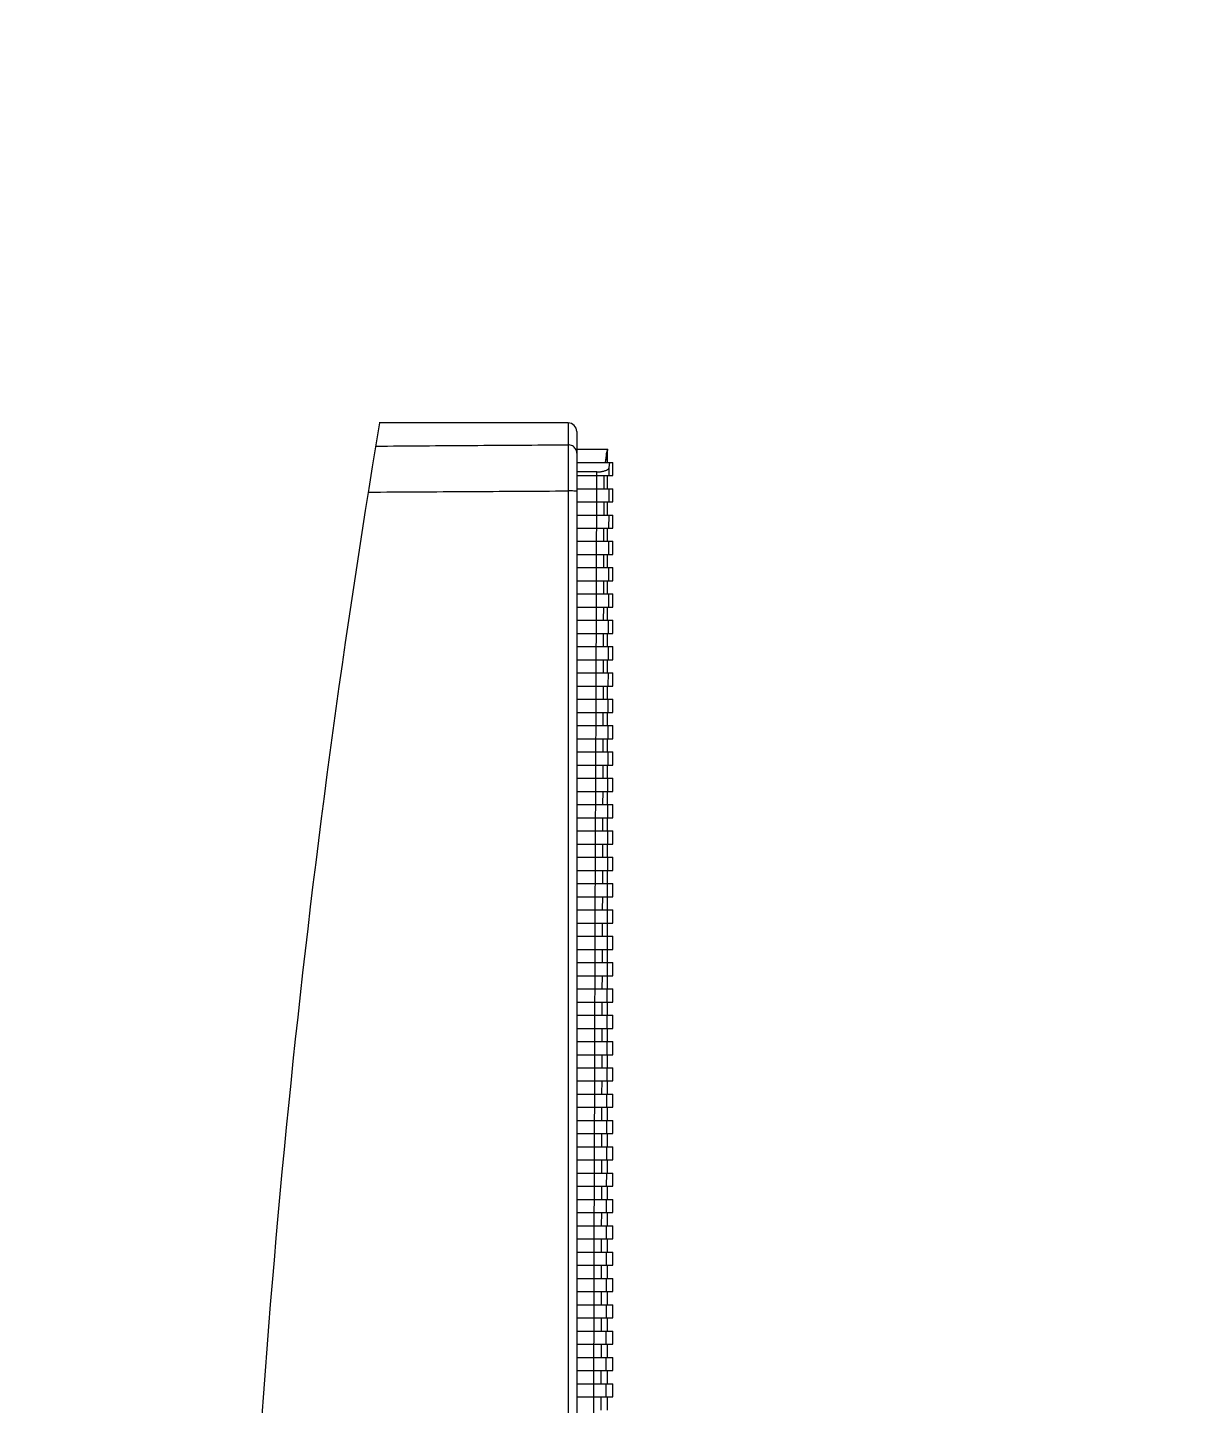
# Model space of a CAD drawing. Header units: metres. Extents: x 1628 to 1845, y 824 to 931.
# Drawn here: x 1655.3946 to 1655.5269, y 914.4333 to 914.5901 of the extents above; entities that cross this region are included whole.
import ezdxf

# ---------------------------------------------------------------- set-up
doc = ezdxf.new("R2010")
doc.units = ezdxf.units.M
doc.header["$LTSCALE"] = 0.15
doc.layers.get('0').update_dxf_attribs({"lineweight": 0, "plot": 0})
doc.layers.get('Defpoints').update_dxf_attribs({"lineweight": 0})
doc.layers.add('Alvenaria', color=170, linetype='Continuous', lineweight=0)
doc.layers.add('hidrosanitário', color=26, linetype='Continuous', lineweight=0)
doc.styles.get("Standard").update_dxf_attribs({"font": 'arial.ttf'})
doc.dimstyles.new('Lunardi', dxfattribs={"dimtxt": 0.1, "dimasz": 0.05, "dimexe": 0, "dimexo": 0.05, "dimgap": 0.05, "dimtad": 0, "dimzin": 9, "dimtxsty": 'Standard', "dimblk": 'OBLIQUE', "dimcen": 0, "dimse1": 1, "dimse2": 1, "dimclrd": 1, "dimclre": 1, "dimclrt": 1, "dimadec": 0, "dimazin": 0, "dimtfac": 1, "dimtmove": 1, "dimatfit": 2, "dimldrblk": 'OBLIQUE', "dimfxl": 1, "dimarcsym": 0})

# ---------------------------------------------------------------- blocks, each defined once
blk = doc.blocks.new('_Oblique')
at = {"color": 0, "linetype": 'ByBlock', "lineweight": -2}
blk.add_line((-0.5, -0.5), (0.5, 0.5), dxfattribs=at)
blk = doc.blocks.new('*D89')
at = {"layer": 'Alvenaria', "color": 1, "lineweight": -2, "ltscale": 10}
for p, q in [((1661.73836, 914.69914), (1661.73836, 914.88433)), ((1661.73836, 914.79173), (1661.99364, 914.77623)), ((1661.99364, 914.77623), (1661.99364, 914.67623))]:
    blk.add_line(p, q, dxfattribs=at)
at = {"layer": 'Defpoints', "color": 0, "ltscale": 10}
for p in [(1641.75704, 914.88433), (1661.73836, 914.88433), (1656.40704, 914.69914)]:
    blk.add_point(p, dxfattribs=at)
at = {"layer": 'Alvenaria', "color": 1, "lineweight": -2, "ltscale": 10, "xscale": 0.05, "yscale": 0.05, "zscale": 0.05}
for p, rotation in [((1661.73836, 914.88433), 90), ((1661.73836, 914.69914), 270)]:
    blk.add_blockref('_Oblique', p, dxfattribs=dict(at, rotation=rotation))
at = {"layer": 'Alvenaria', "color": 1, "ltscale": 10, "insert": (1661.99364, 914.49625), "char_height": 0.1, "attachment_point": 5, "rotation": 90}
blk.add_mtext('0,19', dxfattribs=at)

msp = doc.modelspace()

# ---------------------------------------------------------------- linework, layer by layer
at = {"layer": 'hidrosanitário', "linetype": 'Continuous'}
for p, q in [((1655.45618, 914.54509), (1655.43466, 914.54509)), ((1655.45618, 914.54509), (1655.45618, 914.54259)), ((1655.45718, 914.54409), (1655.45718, 914.34509)), ((1655.45718, 914.54209), (1655.46068, 914.54209)), ((1655.46068, 914.54059), (1655.46068, 914.54209)), ((1655.45718, 914.54059), (1655.46128, 914.54059)), ((1655.46087, 914.54), (1655.46096, 914.54059)), ((1655.46128, 914.53909), (1655.46128, 914.54059)), ((1655.45947, 914.5395), (1655.45718, 914.5395)), ((1655.45718, 914.53909), (1655.46128, 914.53909)), ((1655.45937, 914.51359), (1655.45947, 914.53908)), ((1655.45947, 914.53909), (1655.45947, 914.5395)), ((1655.46027, 914.53909), (1655.46026, 914.53759)), ((1655.46068, 914.53759), (1655.46068, 914.53909)), ((1655.46087, 914.53909), (1655.46087, 914.54)), ((1655.45619, 914.53734), (1655.45619, 914.36702)), ((1655.45718, 914.53759), (1655.46128, 914.53759)), ((1655.46085, 914.53609), (1655.46086, 914.53759)), ((1655.46128, 914.53609), (1655.46128, 914.53759)), ((1655.45718, 914.53609), (1655.46128, 914.53609)), ((1655.46025, 914.53609), (1655.46025, 914.53459)), ((1655.46068, 914.53459), (1655.46068, 914.53609)), ((1655.45718, 914.53459), (1655.46128, 914.53459)), ((1655.46084, 914.53309), (1655.46085, 914.53459)), ((1655.46128, 914.53309), (1655.46128, 914.53459)), ((1655.45718, 914.53309), (1655.46128, 914.53309)), ((1655.46024, 914.53309), (1655.46024, 914.53159)), ((1655.46068, 914.53159), (1655.46068, 914.53309)), ((1655.45718, 914.53159), (1655.46128, 914.53159)), ((1655.46083, 914.53009), (1655.46084, 914.53159)), ((1655.46128, 914.53009), (1655.46128, 914.53159)), ((1655.45718, 914.53009), (1655.46128, 914.53009)), ((1655.46023, 914.53009), (1655.46023, 914.52859)), ((1655.46068, 914.52859), (1655.46068, 914.53009)), ((1655.45718, 914.52859), (1655.46128, 914.52859)), ((1655.46082, 914.52709), (1655.46082, 914.52859)), ((1655.46128, 914.52709), (1655.46128, 914.52859)), ((1655.45718, 914.52709), (1655.46128, 914.52709)), ((1655.46022, 914.52709), (1655.46021, 914.52559)), ((1655.46068, 914.52559), (1655.46068, 914.52709)), ((1655.45718, 914.52559), (1655.46128, 914.52559)), ((1655.46081, 914.52409), (1655.46081, 914.52559)), ((1655.46128, 914.52409), (1655.46128, 914.52559)), ((1655.45718, 914.52409), (1655.46128, 914.52409)), ((1655.46021, 914.52409), (1655.4602, 914.52259)), ((1655.46068, 914.52259), (1655.46068, 914.52409)), ((1655.45718, 914.52259), (1655.46128, 914.52259)), ((1655.4608, 914.52109), (1655.4608, 914.52259)), ((1655.46128, 914.52109), (1655.46128, 914.52259)), ((1655.45718, 914.52109), (1655.46128, 914.52109)), ((1655.4602, 914.52109), (1655.46019, 914.51959)), ((1655.46068, 914.51959), (1655.46068, 914.52109)), ((1655.45718, 914.51959), (1655.46128, 914.51959)), ((1655.46078, 914.51809), (1655.46079, 914.51959)), ((1655.46128, 914.51809), (1655.46128, 914.51959)), ((1655.45718, 914.51809), (1655.46128, 914.51809)), ((1655.46018, 914.51809), (1655.46018, 914.51659)), ((1655.46068, 914.51659), (1655.46068, 914.51809)), ((1655.45718, 914.51659), (1655.46128, 914.51659)), ((1655.46077, 914.51509), (1655.46078, 914.51659)), ((1655.46128, 914.51509), (1655.46128, 914.51659)), ((1655.45718, 914.51509), (1655.46128, 914.51509)), ((1655.45718, 914.51359), (1655.46128, 914.51359)), ((1655.45928, 914.48809), (1655.45937, 914.51359)), ((1655.46017, 914.51509), (1655.46017, 914.51359)), ((1655.46068, 914.51359), (1655.46068, 914.51509)), ((1655.46076, 914.51209), (1655.46077, 914.51359)), ((1655.46128, 914.51209), (1655.46128, 914.51359)), ((1655.45718, 914.51209), (1655.46128, 914.51209)), ((1655.46016, 914.51209), (1655.46016, 914.51059)), ((1655.46068, 914.51059), (1655.46068, 914.51209)), ((1655.45718, 914.51059), (1655.46128, 914.51059)), ((1655.46075, 914.50909), (1655.46076, 914.51059)), ((1655.46128, 914.50909), (1655.46128, 914.51059)), ((1655.45718, 914.50909), (1655.46128, 914.50909)), ((1655.46015, 914.50909), (1655.46015, 914.50759)), ((1655.46068, 914.50759), (1655.46068, 914.50909)), ((1655.45718, 914.50759), (1655.46128, 914.50759)), ((1655.46074, 914.50609), (1655.46074, 914.50759)), ((1655.46128, 914.50609), (1655.46128, 914.50759)), ((1655.45718, 914.50609), (1655.46128, 914.50609)), ((1655.46014, 914.50609), (1655.46013, 914.50459)), ((1655.46068, 914.50459), (1655.46068, 914.50609)), ((1655.45718, 914.50459), (1655.46128, 914.50459)), ((1655.46073, 914.50309), (1655.46073, 914.50459)), ((1655.46128, 914.50309), (1655.46128, 914.50459)), ((1655.45718, 914.50309), (1655.46128, 914.50309)), ((1655.46013, 914.50309), (1655.46012, 914.50159)), ((1655.46068, 914.50159), (1655.46068, 914.50309)), ((1655.45718, 914.50159), (1655.46128, 914.50159)), ((1655.46072, 914.50009), (1655.46072, 914.50159)), ((1655.46128, 914.50009), (1655.46128, 914.50159)), ((1655.45718, 914.50009), (1655.46128, 914.50009)), ((1655.46012, 914.50009), (1655.46011, 914.49859)), ((1655.46068, 914.49859), (1655.46068, 914.50009)), ((1655.45718, 914.49859), (1655.46128, 914.49859)), ((1655.46071, 914.49709), (1655.46071, 914.49859)), ((1655.46128, 914.49709), (1655.46128, 914.49859)), ((1655.45718, 914.49709), (1655.46128, 914.49709)), ((1655.46011, 914.49709), (1655.4601, 914.49559)), ((1655.46068, 914.49559), (1655.46068, 914.49709)), ((1655.45718, 914.49559), (1655.46128, 914.49559)), ((1655.4607, 914.49409), (1655.4607, 914.49559)), ((1655.46128, 914.49409), (1655.46128, 914.49559)), ((1655.45718, 914.49409), (1655.46128, 914.49409)), ((1655.4601, 914.49409), (1655.46009, 914.49259)), ((1655.46068, 914.49259), (1655.46068, 914.49409)), ((1655.45718, 914.49259), (1655.46128, 914.49259)), ((1655.46069, 914.49109), (1655.46069, 914.49259)), ((1655.46128, 914.49109), (1655.46128, 914.49259)), ((1655.45718, 914.49109), (1655.46128, 914.49109)), ((1655.46009, 914.49109), (1655.46008, 914.48959)), ((1655.46068, 914.48959), (1655.46068, 914.49109)), ((1655.45718, 914.48959), (1655.46128, 914.48959)), ((1655.46068, 914.48809), (1655.46068, 914.48959)), ((1655.46128, 914.48809), (1655.46128, 914.48959)), ((1655.45718, 914.48809), (1655.46128, 914.48809)), ((1655.45923, 914.47159), (1655.45928, 914.48809)), ((1655.46008, 914.48809), (1655.46007, 914.48659)), ((1655.46068, 914.48659), (1655.46068, 914.48809)), ((1655.45718, 914.48659), (1655.46128, 914.48659)), ((1655.46067, 914.48509), (1655.46067, 914.48659)), ((1655.46128, 914.48509), (1655.46128, 914.48659)), ((1655.45718, 914.48509), (1655.46128, 914.48509)), ((1655.46007, 914.48509), (1655.46006, 914.48359)), ((1655.46068, 914.48359), (1655.46068, 914.48509)), ((1655.45718, 914.48359), (1655.46128, 914.48359)), ((1655.46066, 914.48209), (1655.46066, 914.48359)), ((1655.46128, 914.48209), (1655.46128, 914.48359)), ((1655.45718, 914.48209), (1655.46128, 914.48209)), ((1655.46006, 914.48209), (1655.46005, 914.48059)), ((1655.46068, 914.48059), (1655.46068, 914.48209)), ((1655.45718, 914.48059), (1655.46128, 914.48059)), ((1655.45718, 914.47909), (1655.46128, 914.47909)), ((1655.46005, 914.47909), (1655.46004, 914.47759)), ((1655.46065, 914.47909), (1655.46065, 914.48059)), ((1655.46068, 914.47759), (1655.46068, 914.47909)), ((1655.46128, 914.47909), (1655.46128, 914.48059)), ((1655.45718, 914.47759), (1655.46128, 914.47759)), ((1655.46064, 914.47609), (1655.46064, 914.47759)), ((1655.46128, 914.47609), (1655.46128, 914.47759)), ((1655.45718, 914.47609), (1655.46128, 914.47609)), ((1655.46004, 914.47609), (1655.46003, 914.47459)), ((1655.46068, 914.47459), (1655.46068, 914.47609)), ((1655.45718, 914.47459), (1655.46128, 914.47459)), ((1655.46063, 914.47309), (1655.46063, 914.47459)), ((1655.46128, 914.47309), (1655.46128, 914.47459)), ((1655.45718, 914.47309), (1655.46128, 914.47309)), ((1655.46003, 914.47309), (1655.46002, 914.47159)), ((1655.46068, 914.47159), (1655.46068, 914.47309)), ((1655.45718, 914.47159), (1655.46128, 914.47159)), ((1655.45917, 914.45059), (1655.45923, 914.47159)), ((1655.46062, 914.47009), (1655.46062, 914.47159)), ((1655.46128, 914.47009), (1655.46128, 914.47159)), ((1655.45718, 914.47009), (1655.46128, 914.47009)), ((1655.46002, 914.47009), (1655.46001, 914.46859)), ((1655.46068, 914.46859), (1655.46068, 914.47009)), ((1655.45718, 914.46859), (1655.46128, 914.46859)), ((1655.46061, 914.46709), (1655.46061, 914.46859)), ((1655.46128, 914.46709), (1655.46128, 914.46859)), ((1655.45718, 914.46709), (1655.46128, 914.46709)), ((1655.46001, 914.46709), (1655.46001, 914.46559)), ((1655.46068, 914.46559), (1655.46068, 914.46709)), ((1655.45718, 914.46559), (1655.46128, 914.46559)), ((1655.4606, 914.46409), (1655.4606, 914.46559)), ((1655.46128, 914.46409), (1655.46128, 914.46559)), ((1655.45718, 914.46409), (1655.46128, 914.46409)), ((1655.46, 914.46409), (1655.46, 914.46259)), ((1655.46068, 914.46259), (1655.46068, 914.46409)), ((1655.45718, 914.46259), (1655.46128, 914.46259)), ((1655.46059, 914.46109), (1655.4606, 914.46259)), ((1655.46128, 914.46109), (1655.46128, 914.46259)), ((1655.45718, 914.46109), (1655.46128, 914.46109)), ((1655.45999, 914.46109), (1655.45999, 914.45959)), ((1655.46068, 914.45959), (1655.46068, 914.46109)), ((1655.45718, 914.45959), (1655.46128, 914.45959)), ((1655.46058, 914.45809), (1655.46059, 914.45959)), ((1655.46128, 914.45809), (1655.46128, 914.45959)), ((1655.45718, 914.45809), (1655.46128, 914.45809)), ((1655.45998, 914.45809), (1655.45998, 914.45659)), ((1655.46068, 914.45659), (1655.46068, 914.45809)), ((1655.45718, 914.45659), (1655.46128, 914.45659)), ((1655.46058, 914.45509), (1655.46058, 914.45659)), ((1655.46128, 914.45509), (1655.46128, 914.45659)), ((1655.45718, 914.45509), (1655.46128, 914.45509)), ((1655.45998, 914.45509), (1655.45997, 914.45359)), ((1655.46068, 914.45359), (1655.46068, 914.45509)), ((1655.45718, 914.45359), (1655.46128, 914.45359)), ((1655.46057, 914.45209), (1655.46057, 914.45359)), ((1655.46128, 914.45209), (1655.46128, 914.45359)), ((1655.45718, 914.45209), (1655.46128, 914.45209)), ((1655.45997, 914.45209), (1655.45997, 914.45059)), ((1655.46068, 914.45059), (1655.46068, 914.45209)), ((1655.45718, 914.45059), (1655.46128, 914.45059)), ((1655.45906, 914.38759), (1655.45917, 914.45059)), ((1655.46056, 914.44909), (1655.46056, 914.45059)), ((1655.46128, 914.44909), (1655.46128, 914.45059)), ((1655.45718, 914.44909), (1655.46128, 914.44909)), ((1655.45996, 914.44909), (1655.45996, 914.44759)), ((1655.46068, 914.44759), (1655.46068, 914.44909)), ((1655.45718, 914.44759), (1655.46128, 914.44759)), ((1655.46055, 914.44609), (1655.46056, 914.44759)), ((1655.46128, 914.44609), (1655.46128, 914.44759)), ((1655.45718, 914.44609), (1655.46128, 914.44609)), ((1655.45718, 914.44459), (1655.46128, 914.44459)), ((1655.45995, 914.44609), (1655.45995, 914.44459)), ((1655.46055, 914.44309), (1655.46055, 914.44459)), ((1655.46068, 914.44459), (1655.46068, 914.44609)), ((1655.46128, 914.44309), (1655.46128, 914.44459)), ((1655.45718, 914.44309), (1655.46128, 914.44309)), ((1655.45995, 914.44309), (1655.45994, 914.44159)), ((1655.46068, 914.44159), (1655.46068, 914.44309)), ((1655.45718, 914.44159), (1655.46128, 914.44159)), ((1655.46054, 914.44009), (1655.46054, 914.44159)), ((1655.46128, 914.44009), (1655.46128, 914.44159)), ((1655.45718, 914.44009), (1655.46128, 914.44009)), ((1655.45994, 914.44009), (1655.45994, 914.43859)), ((1655.46068, 914.43859), (1655.46068, 914.44009)), ((1655.45718, 914.43859), (1655.46128, 914.43859)), ((1655.46053, 914.43709), (1655.46053, 914.43859)), ((1655.46128, 914.43709), (1655.46128, 914.43859)), ((1655.45718, 914.43709), (1655.46128, 914.43709)), ((1655.45993, 914.43709), (1655.45993, 914.43559)), ((1655.46068, 914.43559), (1655.46068, 914.43709)), ((1655.45718, 914.43559), (1655.46128, 914.43559)), ((1655.46053, 914.43409), (1655.46053, 914.43559)), ((1655.46128, 914.43409), (1655.46128, 914.43559)), ((1655.45718, 914.43409), (1655.46128, 914.43409)), ((1655.45993, 914.43409), (1655.45992, 914.43259)), ((1655.46068, 914.43259), (1655.46068, 914.43409))]:
    msp.add_line(p, q, dxfattribs=at)
for centre, radius, start, end in [((1656.63855, 914.34509), 1.22037, 170.56756, 178.17474), ((1655.45618, 914.54409), 0.001, 360, 90)]:
    msp.add_arc(centre, radius, start, end, dxfattribs=at)
for points, knots in [([(1655.43424, 914.54244), (1655.43789, 914.54247), (1655.44521, 914.54252), (1655.45252, 914.54257), (1655.45618, 914.54259)], [0, 0, 0, 0, 5.479742, 10.968646, 10.968646, 10.968646, 10.968646]), ([(1655.45718, 914.54164), (1655.45718, 914.54181), (1655.45708, 914.54214), (1655.4567, 914.5425), (1655.45635, 914.54259), (1655.45618, 914.54259)], [0, 0, 0, 0, 0.2468778, 0.4993763, 0.7573689, 0.7573689, 0.7573689, 0.7573689]), ([(1655.45618, 914.54259), (1655.45618, 914.54239), (1655.45618, 914.5419), (1655.45619, 914.54104), (1655.45619, 914.53995), (1655.45619, 914.53869), (1655.45619, 914.5378), (1655.45619, 914.53734)], [0, 0, 0, 0, 0.297176, 0.735651, 1.291656, 1.933783, 2.627205, 2.627205, 2.627205, 2.627205]), ([(1655.46045, 914.54059), (1655.46051, 914.54097), (1655.46055, 914.54128), (1655.46071, 914.54229), (1655.46056, 914.54132), (1655.46051, 914.54102), (1655.46046, 914.54067)], [0, 0, 0, 0, 0.569048, 0.758641, 0.948173, 1.479294, 1.479294, 1.479294, 1.479294]), ([(1655.46055, 914.54125), (1655.46057, 914.5414), (1655.46052, 914.54161), (1655.4608, 914.54209), (1655.46068, 914.54209)], [0, 0, 0, 0, 0.2371809, 0.4267742, 0.4267742, 0.4267742, 0.4267742]), ([(1655.45947, 914.5395), (1655.4596, 914.5395), (1655.45987, 914.53952), (1655.46024, 914.53958), (1655.46055, 914.53969), (1655.46077, 914.53982), (1655.46086, 914.53994), (1655.46087, 914.54)], [0, 0, 0, 0, 0.2031466, 0.396061, 0.5609429, 0.6886416, 0.7793188, 0.7793188, 0.7793188, 0.7793188]), ([(1655.43339, 914.5372), (1655.43719, 914.53722), (1655.44479, 914.53727), (1655.45239, 914.53731), (1655.45619, 914.53734)], [0, 0, 0, 0, 5.695558, 11.401016, 11.401016, 11.401016, 11.401016]), ([(1655.45718, 914.53726), (1655.45718, 914.53731), (1655.45692, 914.53729), (1655.45667, 914.53735), (1655.45636, 914.53734), (1655.45619, 914.53734)], [0, 0, 0, 0, 0.06811, 0.2480688, 0.4944194, 0.4944194, 0.4944194, 0.4944194])]:
    msp.add_open_spline(points, degree=3, knots=knots, dxfattribs=at)

# ---------------------------------------------------------------- dimensions: what is measured, and where the dimension line sits
at = {"layer": 'Alvenaria', "ltscale": 10}
dim = msp.add_linear_dim(base=(1661.73836, 914.88433), p1=(1656.40704, 914.69914), p2=(1641.75704, 914.88433), angle=270, dimstyle='Lunardi', dxfattribs=at)
dim.commit()
dim.dimension.update_dxf_attribs({"geometry": '*D89', "text_midpoint": (1661.99364, 914.62623), "dimtype": 160})

doc.saveas('drawing.dxf')
